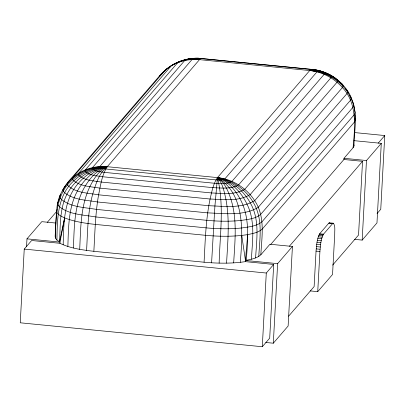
<?xml version="1.0" encoding="UTF-8"?>
<svg xmlns="http://www.w3.org/2000/svg" width="405" height="405" viewBox="0 0 405 405"><rect width="100%" height="100%" fill="white"/><g stroke="black" fill="none" stroke-linecap="round" stroke-linejoin="round"><path stroke-width="0.61" d="M240.271 262.329L245.389 261.64L273.689 264.44L269.7 338.145L262.293 346.736L20.25 322.795L24.239 249.09L31.646 240.499L59.95 243.299C70.495 248.417 82.336 249.946 93.854 251.313L204.079 262.217C216.108 263.336 228.243 263.559 240.271 262.329C242.595 234.49 245.901 194.233 217.475 177.603L107.249 166.698C89.672 164.86 71.224 173.846 62.937 189.656L63.2 191.292C71.933 200.045 85.981 199.948 97.489 201.973L207.709 212.878C224.076 213.425 243.638 216.255 258.228 207.325L350.477 100.258L351.272 98.688C350.365 95.013 348.31 91.09 345.379 88.599M26.568 246.427L26.978 238.849L41.786 221.667L55.92 223.064M59.95 243.299L60.011 242.119L56.913 240.008L55.439 238.145C55.89 217.688 55.48 194.122 72.647 179.643C82.083 171.224 94.598 166.516 107.249 166.698L199.503 59.636L200.941 58.502L312.508 69.457C326.577 70.759 339.592 79.036 347.419 90.7C348.892 95.858 352.735 100.212 353.798 105.649C357.21 118.868 354.051 132.572 353.98 145.977L353.089 147.739L343.982 158.309L343.921 159.489L270.702 244.458M56.913 240.008C57.368 219.414 57.09 196.01 73.695 180.959C82.691 172.343 94.755 167.022 107.249 166.698C101.837 175.036 100.612 185.282 98.597 194.815C95.322 213.47 94.947 232.455 93.854 251.313M63.17 244.807C63.813 223.869 63.388 200.308 78.16 183.521C85.536 174.793 95.752 168.115 107.249 166.698C98.779 173.264 95.798 184.341 92.704 194.117C87.581 212.438 87.708 231.614 86.574 250.447M67.853 246.478C68.647 225.494 68.187 202.389 81.471 184.705C87.764 176.109 96.557 168.748 107.249 166.698C89.728 165.605 71.984 174.509 62.937 189.656M73.411 248.002C74.343 226.977 73.923 204.378 85.399 185.779C90.517 177.461 97.564 169.498 107.249 166.698C92.578 167.71 79.208 176.276 70.779 188.117C59.236 203.548 60.553 223.681 59.535 241.851L64.623 217.905L60.927 216.128L58.31 214.285L56.832 212.423C56.366 202.981 59.93 193.069 65.787 185.692M79.699 249.333C80.747 228.273 80.489 206.185 89.849 186.72C93.798 178.792 98.825 170.439 107.249 166.698M204.079 262.217C205.224 241.102 205.73 219.799 210.084 199.022C211.866 191.722 213.146 183.921 217.475 177.603L309.724 70.536L311.167 69.407L312.508 69.457M211.592 262.815L214.898 206.206L217.475 177.603C232.561 179.172 246.518 187.92 254.689 200.677C265.528 216.695 261.762 236.798 260.835 254.801C256.659 258.582 250.771 259.362 245.45 260.461L245.389 261.64M219.151 263.128C219.864 234.829 224.4 205.462 217.475 177.603C232.278 179.779 245.415 189.246 253.029 202.014C263.331 218.356 259.732 238.343 258.785 256.451M226.572 263.149C227.726 242.053 229.863 220.649 225.99 199.685C224.304 192.026 222.892 183.632 217.475 177.603C231.741 180.402 243.653 190.608 250.462 203.219C259.99 219.94 256.567 239.745 255.616 257.945M233.67 262.88C234.88 241.82 237.416 220.042 231.007 199.493C228.298 191.368 224.907 182.549 217.475 177.603C230.956 181.081 241.233 191.995 247.065 204.272C255.58 221.398 252.35 240.97 251.414 259.246M246.28 260.324C247.769 239.725 250.366 217.414 239.876 198.521C234.925 189.413 227.544 180.989 217.475 177.603M262.293 346.736L266.287 273.031L273.689 264.44M265.781 342.463L273.319 343.207L277.627 263.645L292.435 246.458L269.943 244.235L260.835 254.801M292.435 246.458L288.127 326.02L273.319 343.207M329.624 222.841L328.789 223.165L319.626 233.801C316.791 239.046 316.624 245.298 316.042 251.12L314.123 286.588L288.618 316.183M317.743 291.651L319.915 251.5C320.497 245.683 320.664 239.431 323.499 234.186L332.662 223.55L333.497 223.226C335.522 226.42 334.601 230.698 334.722 234.318L332.551 274.468L317.743 291.651L310.205 290.906M353.089 147.739C354.861 127.307 357.752 103.958 342.422 87.556C334.074 78.104 322.279 71.888 309.724 70.536L199.503 59.636C184.68 56.73 169.832 64.152 160.198 75.143L67.944 182.204L67.225 183.632L67.468 185.115C75.396 193.069 88.148 192.977 98.597 194.815L208.823 205.72C223.914 206.226 241.183 208.798 254.689 200.677L346.943 93.616L347.662 92.188C339.218 79.593 324.825 71.508 309.724 70.536L312.306 69.544L314.756 69.726L315.662 70.267M354.972 120.3L354.977 114.752M343.921 159.489L362.536 161.332L358.546 235.032L332.632 265.108M354.628 239.35L362.166 240.099L366.474 160.532L381.282 143.35L354.056 140.656M381.282 143.35L376.974 222.912L362.166 240.099M354.572 132.567L384.75 135.553L380.761 209.258L377.055 213.551M277.627 263.645L245.45 260.461L247.673 234.601C252.715 233.508 258.284 232.698 262.232 229.078L354.481 122.016L355.372 120.255L355.074 118.417M200.941 58.502L311.167 69.407C320.593 70.819 330.333 73.346 337.385 80.109L337.562 81.187L337.041 82.225L244.787 189.287C234.976 195.19 222.426 193.322 211.461 192.952L101.24 182.048C93.646 180.716 84.382 180.777 78.621 175L78.443 173.922L78.97 172.884L171.219 65.823C179.739 60.877 189.707 58.776 199.503 59.636C201.786 56.594 190.801 58.958 189.262 58.776C180.407 60.269 172.186 64.299 165.321 70.035L73.067 177.096L72.439 178.347L72.647 179.643C79.577 186.589 90.725 186.513 99.858 188.123L210.084 199.022C223.276 199.468 238.368 201.715 250.168 194.618L342.422 87.556L343.05 86.305L342.843 85.009L341.8 83.688L339.947 82.387M58.401 201.558L59.282 198.652M59.636 197.493L60.522 194.587L59.677 196.263L59.96 198.01C69.28 207.355 84.275 207.254 96.557 209.415L206.778 220.32C218.219 221.383 229.762 221.596 241.203 220.426C247.845 219.348 255.347 218.938 260.699 214.387L352.952 107.325L353.798 105.649L353.514 103.903L351.008 97.053L349.692 95.393M58.183 201.994L57.525 203.3L57.819 205.112C67.498 214.817 83.071 214.711 95.823 216.953L206.049 227.858C217.925 228.967 229.918 229.184 241.795 227.969C248.695 226.851 256.492 226.425 262.045 221.702L354.299 114.64L355.175 112.894L353.514 103.903L352.811 103.017M56.978 209.704L56.533 210.585L55.141 236.307L55.439 238.145M161.185 74.763L166.769 68.87L168.45 68.075M159.145 76.611L160.198 75.143L161.858 73.806M47.274 222.355L56.325 211.856M289.322 246.301L362.536 161.332M378.169 143.188L384.75 135.553M169.968 67.114L170.93 66.415M172.849 65.023L174.287 63.975L175.77 63.514M177.289 62.947L179.395 61.904M180.453 61.378L183.784 60.229M189.945 58.867L191.099 58.517L198.582 58.36L199.503 59.636C192.243 58.983 184.255 59.095 177.755 62.613L85.501 169.675L85.101 170.475L85.232 171.31C89.682 175.77 96.841 175.719 102.703 176.752L212.929 187.657C221.398 187.94 231.088 189.383 238.666 184.827L330.92 77.765L331.325 76.96L330.515 75.284L323.944 72.586L316.953 70.991L309.724 70.536L313.379 69.716L316.882 70.07M185.444 59.955L184.366 60.107C189.221 58.533 194.638 57.733 199.503 59.636L197.422 58.355L195.331 58.264M26.978 238.849L60.011 242.119L64.623 217.905C74.434 221.692 84.913 223.266 95.312 224.41L205.537 235.315C219.54 236.581 233.741 236.798 247.673 234.601M342.843 85.009C334.231 76.054 322.107 70.9 309.724 70.536L314.366 69.923L318.826 70.48L322.476 71.974M193.139 58.345L196.314 58.401L199.503 59.636C194.84 58.684 188.983 57.642 184.766 60.482L92.512 167.543L92.33 168.657C95.357 171.69 100.227 171.659 104.222 172.358L214.442 183.262C220.209 183.455 226.805 184.437 231.964 181.339L324.218 74.272L324.4 73.163C320.664 69.787 314.391 71.078 309.724 70.536C316.295 69.382 322.912 71.234 328.683 74.287M309.724 70.536L315.966 70.424L317.231 71.569L224.841 178.909L224.021 179.4L220.598 179.987L215.971 179.886L105.745 168.981L102.551 168.46L99.959 167.397L99.817 166.541L192.071 59.479L193.544 58.786L199.503 59.636M199.766 58.411L202.282 58.553M197.625 58.269L198.582 58.36M343.982 158.309L366.474 160.532M329.225 222.826L333.497 223.226M330.541 223.266L331.649 223.373M328.789 223.165L332.662 223.55M319.626 233.801L323.499 234.186M319.175 234.49L323.048 234.87M318.715 235.502L322.588 235.887M318.264 236.819L322.132 237.203M317.824 238.408L321.697 238.793M317.409 240.231L321.281 240.616M317.029 242.241L320.902 242.625M316.695 244.387L320.568 244.772M316.416 246.62L320.289 247.004M316.199 248.883L320.072 249.262M316.042 251.12L319.915 251.5M24.239 249.09L266.287 273.031M323.003 72.191L325.524 72.88L326.531 73.553M329.71 74.935L334.981 77.932L337.238 79.957M346.224 89.196L347.09 90.745M347.667 91.778L348.244 92.811M353.783 144.752L353.98 145.977M241.729 235.427L245.45 260.461"/></g></svg>
